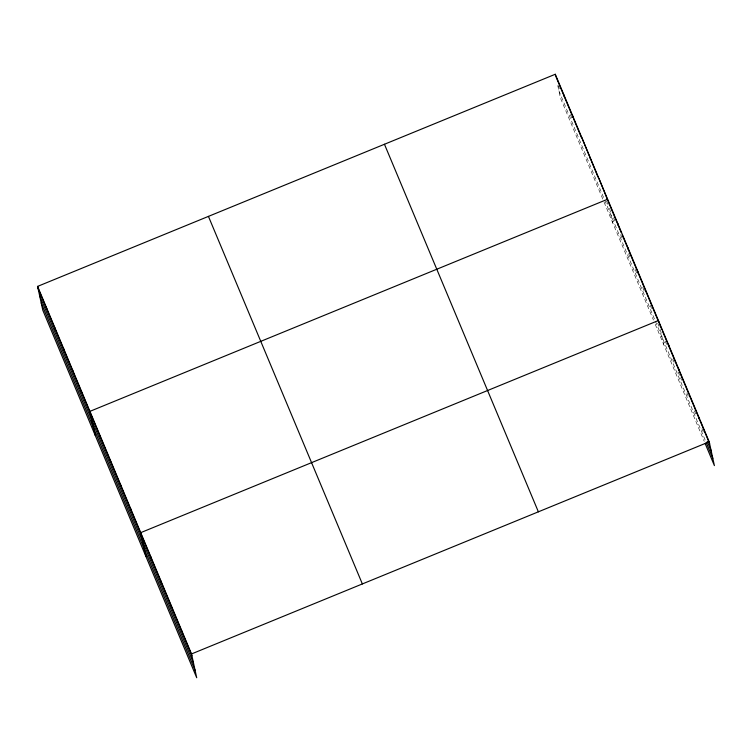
<?xml version="1.0" encoding="UTF-8"?>
<svg xmlns="http://www.w3.org/2000/svg" width="752" height="752" viewBox="0 0 752 752"><rect width="100%" height="100%" fill="white"/><g stroke="black" fill="none" stroke-linecap="round" stroke-linejoin="round"><path stroke-width="0.56" stroke-dasharray="3.76 2.82" d="M558.134 85.418L559.45 88.548M570.354 114.577L572.535 119.784M606.544 201.019L608.293 205.183M613.576 217.798L614.901 220.966M620.644 234.671L622.412 238.892M628.597 253.659L629.922 256.827M635.214 269.479L637.423 274.753M642.725 287.405L644.934 292.678M650.236 305.34L651.561 308.499M657.746 323.266L659.072 326.434M665.257 341.201L666.582 344.36M672.767 359.127L674.083 362.295M678.06 371.789L681.594 380.221M686.896 392.882L688.221 396.041M694.406 410.808L695.732 413.976M701.917 428.743L703.242 431.902M558.896 90.804L604.251 199.111M604.683 200.154L654.954 320.192M655.396 321.245L705.752 441.49M602.784 199.073L560.475 98.061L557.27 83.34M604.091 202.203L653.45 320.061M655.218 324.281L704.239 441.349M660.397 329.602L663.602 344.322M609.599 208.304L612.814 223.024"/><path stroke-width="1.13" d="M37.6 286.39L191.525 653.939L196.714 677.74L42.789 310.181L37.6 286.39L555.286 74.26L709.211 441.819L714.4 465.61L705.122 443.464M607.625 199.233L89.93 411.353L95.119 435.154M191.525 653.939L709.211 441.819M556.123 77.127L573.127 117.744L572.733 115.921M573.569 118.788L581.418 137.531M597.99 177.105L581.456 136.751M607.588 200.013L598.902 178.403M608.02 201.057L621.274 232.697M622.158 234.803L638.495 273.831L638.1 272.008M638.937 274.884L648.215 297.031M648.656 298.083L658.818 322.345L658.414 320.521L140.727 532.651L145.916 556.442M659.26 323.398L661.91 329.733M662.794 331.839L679.131 370.868L678.736 369.044M679.573 371.92L688.851 394.067M689.293 395.12L699.454 419.381L699.05 417.557M699.896 420.434L709.606 443.642M707.218 441.396L711.195 450.89M706.194 442.543L712.821 458.363M384.451 144.262L538.376 511.821M208.436 216.388L362.361 583.937M37.995 288.213L191.92 655.763M39.574 295.461L193.499 663.02M41.21 302.934L195.135 670.483M668.575 344.783L668.97 346.606M627.939 247.746L628.334 249.57M617.777 223.485L618.182 225.309M590.179 157.572L590.574 159.396M564.009 95.09L564.404 96.914M555.286 74.26L555.69 76.084M181.364 629.678L181.758 631.501M171.202 605.426L171.606 607.249M161.05 581.164L161.445 582.988M150.889 556.903L151.284 558.727M130.566 508.39L130.97 510.213M120.414 484.128L120.809 485.952M110.253 459.876L110.647 461.7M100.091 435.615L100.486 437.438M81.216 390.532L81.611 392.356M72.493 369.702L72.888 371.526M63.77 348.872L64.164 350.695M55.046 328.041L55.441 329.865M46.323 307.22L46.718 309.044"/></g></svg>
